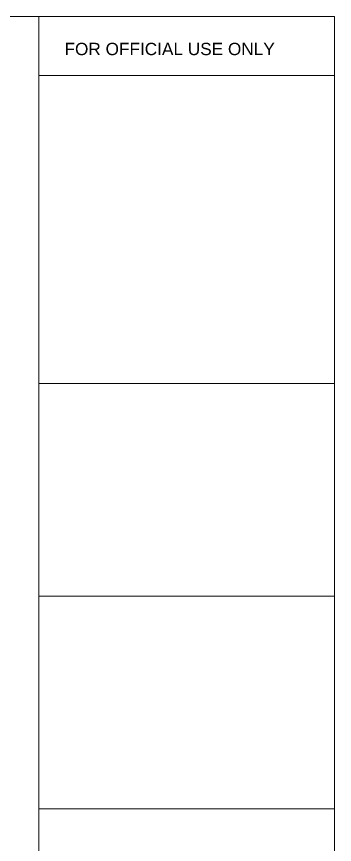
# Model space of a CAD drawing. Header units: inches. Extents: x 4069 to 291496, y -47643 to 12535.
# Drawn here: x 113848 to 114326, y -27113 to -25867 of the extents above; entities that cross this region are included whole.
import ezdxf

# ---------------------------------------------------------------- set-up
doc = ezdxf.new("R2010")
doc.units = ezdxf.units.IN
doc.header["$LTSCALE"] = 5
doc.header["$MEASUREMENT"] = 0
doc.layers.add('ele1', color=21, linetype='Continuous', lineweight=20)
doc.styles.get("Standard").update_dxf_attribs({"font": 'arial.ttf'})

msp = doc.modelspace()

# ---------------------------------------------------------------- linework, layer by layer
at = {"layer": 'ele1'}
for p, q in [((113881.25191, -28022.74893), (113881.25191, -25867.41595)), ((114325.90253, -25955.96452), (113881.25191, -25955.96452)), ((114325.90253, -26419.46286), (113881.25191, -26419.46286)), ((114325.90253, -26739.22827), (113881.25191, -26739.22827)), ((114325.90253, -27058.99368), (113881.25191, -27058.99368))]:
    msp.add_line(p, q, dxfattribs=at)
msp.add_lwpolyline([(111240.93807, -25867.41595), (114325.90253, -25867.41595), (114325.90253, -28022.74893), (111240.93807, -28022.74893)], close=True, dxfattribs=at)
msp.add_lwpolyline([(111240.93807, -25867.41595), (114325.90253, -25867.41595), (114325.90253, -28022.74893), (111240.93807, -28022.74893)], close=True, dxfattribs=at)

# ---------------------------------------------------------------- texts
at = {"layer": 'Defpoints'}
msp.add_text('FOR OFFICIAL USE ONLY', height=18.5271092, dxfattribs=at).set_placement((113919.82784, -25925.44475))

doc.saveas('drawing.dxf')
